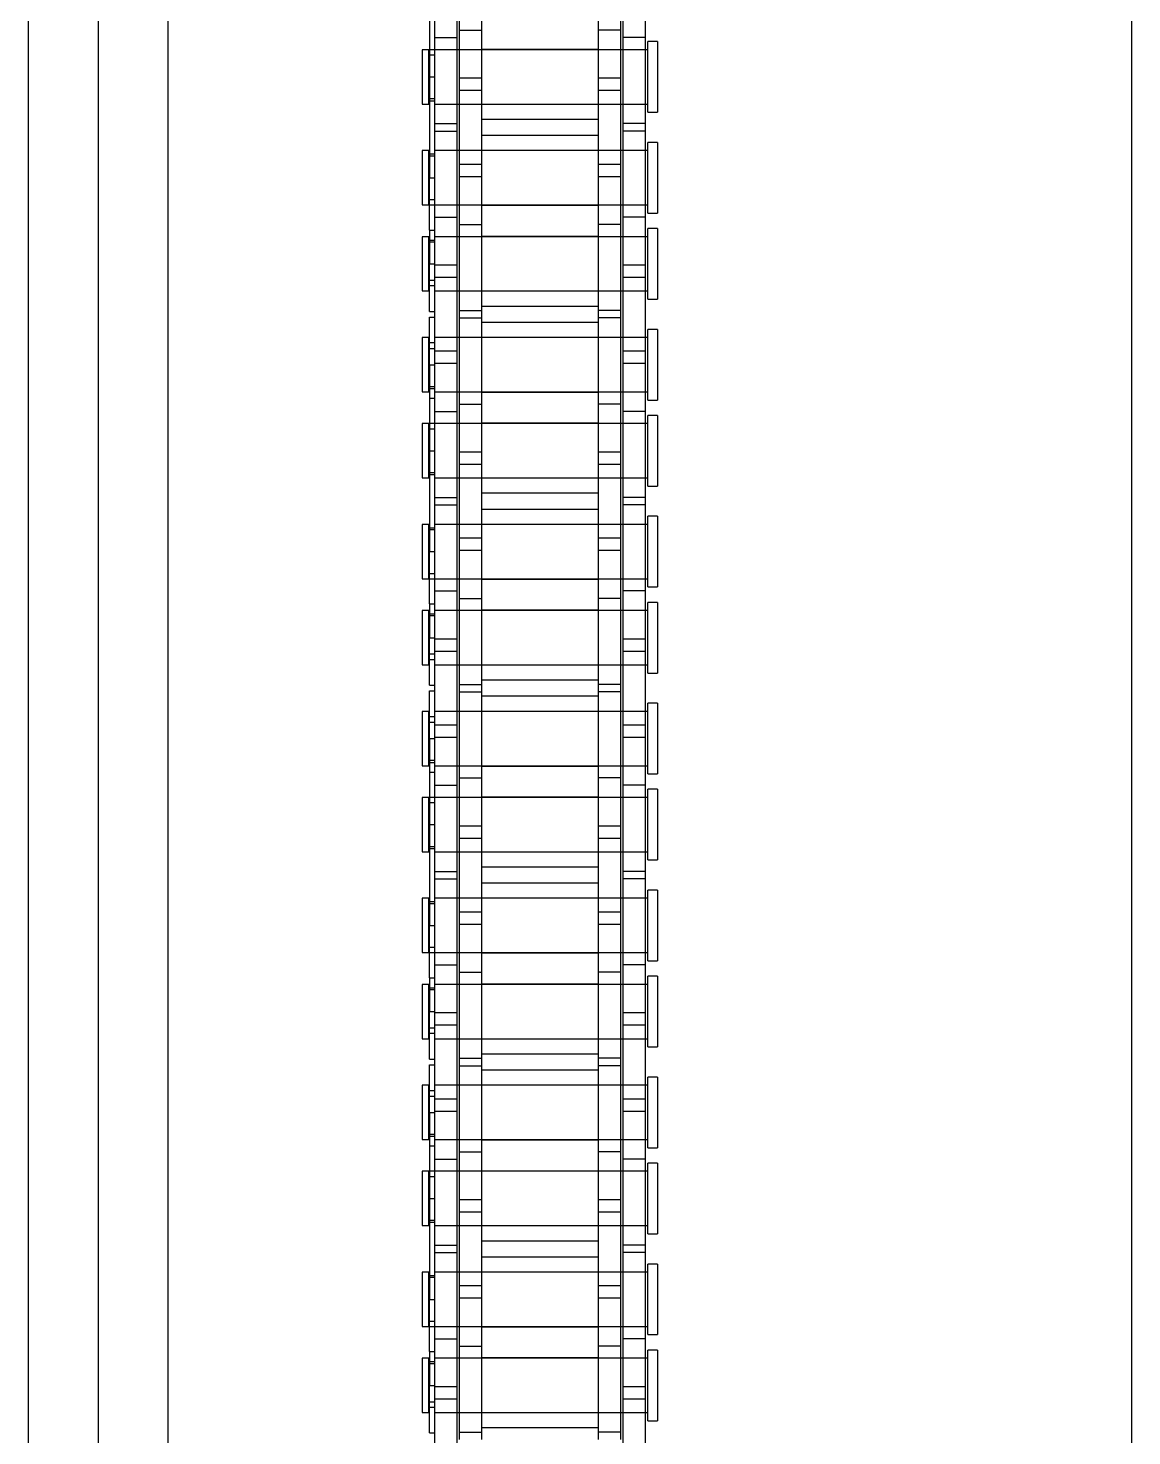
# Model space of a CAD drawing. Header units: metres. Extents: x 0 to 63075, y 0 to 44550.
# Drawn here: x 13957.4 to 14032.4, y 28163.3 to 28258.9 of the extents above; entities that cross this region are included whole.
import ezdxf

# ---------------------------------------------------------------- set-up
doc = ezdxf.new("R2010")
doc.units = ezdxf.units.M
doc.header["$LTSCALE"] = 75
doc.linetypes.add('HIDDEN2', pattern=[4.7625, 3.175, -1.5875])
for name, color, linetype in [('SDM', 7, 'Continuous'), ('SL4', 4, 'Continuous'), ('ST1', 7, 'HIDDEN2')]:
    doc.layers.add(name, color=color, linetype=linetype)

# ---------------------------------------------------------------- blocks, each defined once
blk = doc.blocks.new('A$Ca53c419a')
at = {"layer": 'SL4'}
for p, q in [((4619.715, 495.765), (3669.713, 495.765)), ((3669.713, 486.24), (4459.475, 486.24)), ((3669.713, 420.765), (4338.528, 420.765))]:
    blk.add_line(p, q, dxfattribs=at)
at = {"layer": 'ST1'}
for p, q in [((4669.713, 491.003), (3669.713, 491.003)), ((3669.713, 486.24), (4459.475, 486.24)), ((3738.772, 469), (3735.082, 469)), ((3735.082, 469), (3735.082, 468.526)), ((3738.772, 468.526), (3738.772, 469)), ((3744.62, 469), (3740.93, 469)), ((3740.93, 469), (3740.93, 468.526)), ((3744.62, 468.526), (3744.62, 469)), ((3751.472, 469), (3747.782, 469)), ((3747.782, 469), (3747.782, 468.526)), ((3751.472, 468.526), (3751.472, 469)), ((3757.32, 469), (3753.63, 469)), ((3753.63, 469), (3753.63, 468.526)), ((3757.32, 468.526), (3757.32, 469)), ((3764.172, 469), (3760.482, 469)), ((3760.482, 469), (3760.482, 468.526)), ((3764.172, 468.526), (3764.172, 469)), ((3770.02, 469), (3766.33, 469)), ((3766.33, 469), (3766.33, 468.526)), ((3770.02, 468.526), (3770.02, 469)), ((3776.872, 469), (3773.182, 469)), ((3773.182, 469), (3773.182, 468.526)), ((3776.872, 468.526), (3776.872, 469)), ((3782.72, 469), (3779.03, 469)), ((3779.03, 469), (3779.03, 468.526)), ((3782.72, 468.526), (3782.72, 469)), ((3789.572, 469), (3785.882, 469)), ((3785.882, 469), (3785.882, 468.526)), ((3789.572, 468.526), (3789.572, 469)), ((3795.42, 469), (3791.73, 469)), ((3791.73, 469), (3791.73, 468.526)), ((3795.42, 468.526), (3795.42, 469)), ((3802.272, 469), (3798.582, 469)), ((3798.582, 469), (3798.582, 468.526)), ((3802.272, 468.526), (3802.272, 469)), ((3808.12, 469), (3804.43, 469)), ((3804.43, 469), (3804.43, 468.526)), ((3808.12, 468.526), (3808.12, 469)), ((3814.972, 469), (3811.282, 469)), ((3811.282, 469), (3811.282, 468.526)), ((3814.972, 468.526), (3814.972, 469)), ((3820.82, 469), (3817.13, 469)), ((3817.13, 469), (3817.13, 468.526)), ((3820.82, 468.526), (3820.82, 469)), ((3827.672, 469), (3823.982, 469)), ((3823.982, 469), (3823.982, 468.526)), ((3827.672, 468.526), (3827.672, 469)), ((3735.995, 468.157), (3726.9, 468.157)), ((3733.696, 468.489), (3733.696, 468.157)), ((3733.696, 468.489), (3736.927, 468.489)), ((3735.082, 468.526), (3738.772, 468.526)), ((3735.082, 468.157), (3735.082, 466.637)), ((3735.082, 468.157), (3735.082, 453.659)), ((3735.451, 468.526), (3735.451, 468.157)), ((3735.82, 468.489), (3735.82, 468.157)), ((3736.855, 468.157), (3735.995, 468.157)), ((3735.995, 466.637), (3735.995, 468.157)), ((3745.95, 468.157), (3736.855, 468.157)), ((3736.855, 468.157), (3736.855, 466.637)), ((3736.927, 468.489), (3736.927, 468.157)), ((3739.223, 468.489), (3736.927, 468.489)), ((3738.403, 468.157), (3738.403, 468.526)), ((3738.546, 468.489), (3738.546, 468.157)), ((3738.772, 466.637), (3738.772, 468.157)), ((3738.772, 453.659), (3738.772, 468.157)), ((3739.223, 468.489), (3742.775, 468.489)), ((3739.223, 468.489), (3739.223, 468.157)), ((3740.102, 468.157), (3740.102, 466.637)), ((3740.93, 468.526), (3744.62, 468.526)), ((3740.93, 468.489), (3740.93, 466.637)), ((3740.93, 468.157), (3740.93, 453.659)), ((3741.299, 468.526), (3741.299, 468.157)), ((3742.775, 468.489), (3742.775, 468.157)), ((3755.475, 468.489), (3742.775, 468.489)), ((3744.251, 468.157), (3744.251, 468.526)), ((3744.394, 468.489), (3744.394, 468.157)), ((3744.62, 466.637), (3744.62, 468.157)), ((3744.62, 453.659), (3744.62, 468.157)), ((3745.95, 468.157), (3745.95, 466.637)), ((3752.3, 468.157), (3745.95, 468.157)), ((3746.452, 468.157), (3746.452, 466.637)), ((3747.782, 468.526), (3751.472, 468.526)), ((3747.782, 468.157), (3747.782, 466.637)), ((3747.782, 468.157), (3747.782, 453.659)), ((3748.008, 468.489), (3748.008, 468.157)), ((3748.151, 468.526), (3748.151, 468.157)), ((3749.627, 468.489), (3749.627, 468.157)), ((3751.103, 468.157), (3751.103, 468.526)), ((3751.472, 466.637), (3751.472, 468.489)), ((3751.472, 453.659), (3751.472, 468.157)), ((3752.3, 468.157), (3752.3, 466.637)), ((3761.395, 468.157), (3752.3, 468.157)), ((3753.179, 468.157), (3753.179, 468.489)), ((3753.63, 468.526), (3757.32, 468.526)), ((3753.63, 468.157), (3753.63, 466.637)), ((3753.63, 468.157), (3753.63, 453.659)), ((3753.856, 468.489), (3753.856, 468.157)), ((3753.999, 468.526), (3753.999, 468.157)), ((3755.475, 468.489), (3755.475, 468.157)), ((3755.475, 468.489), (3758.706, 468.489)), ((3755.547, 466.637), (3755.547, 468.157)), ((3756.407, 468.157), (3756.407, 466.637)), ((3756.582, 468.489), (3756.582, 468.157)), ((3756.951, 468.157), (3756.951, 468.526)), ((3757.32, 466.637), (3757.32, 468.157)), ((3757.32, 453.659), (3757.32, 468.157)), ((3758.706, 468.489), (3758.706, 468.157)), ((3759.096, 468.489), (3759.096, 468.157)), ((3759.096, 468.489), (3762.327, 468.489)), ((3760.482, 468.526), (3764.172, 468.526)), ((3760.482, 468.157), (3760.482, 466.637)), ((3760.482, 468.157), (3760.482, 453.659)), ((3760.851, 468.526), (3760.851, 468.157)), ((3761.22, 468.489), (3761.22, 468.157)), ((3762.255, 468.157), (3761.395, 468.157)), ((3761.395, 466.637), (3761.395, 468.157)), ((3771.35, 468.157), (3762.255, 468.157)), ((3762.255, 468.157), (3762.255, 466.637)), ((3762.327, 468.489), (3762.327, 468.157)), ((3764.623, 468.489), (3762.327, 468.489)), ((3763.803, 468.157), (3763.803, 468.526)), ((3763.946, 468.489), (3763.946, 468.157)), ((3764.172, 466.637), (3764.172, 468.157)), ((3764.172, 453.659), (3764.172, 468.157)), ((3764.623, 468.489), (3768.175, 468.489)), ((3764.623, 468.489), (3764.623, 468.157)), ((3765.502, 468.157), (3765.502, 466.637)), ((3766.33, 468.526), (3770.02, 468.526)), ((3766.33, 468.489), (3766.33, 466.637)), ((3766.33, 468.157), (3766.33, 453.659)), ((3766.699, 468.526), (3766.699, 468.157)), ((3768.175, 468.489), (3768.175, 468.157)), ((3780.875, 468.489), (3768.175, 468.489)), ((3769.651, 468.157), (3769.651, 468.526)), ((3769.794, 468.489), (3769.794, 468.157)), ((3770.02, 466.637), (3770.02, 468.157)), ((3770.02, 453.659), (3770.02, 468.157)), ((3771.35, 468.157), (3771.35, 466.637)), ((3777.7, 468.157), (3771.35, 468.157)), ((3771.852, 468.157), (3771.852, 466.637)), ((3773.182, 468.526), (3776.872, 468.526)), ((3773.182, 468.157), (3773.182, 466.637)), ((3773.182, 468.157), (3773.182, 453.659)), ((3773.408, 468.489), (3773.408, 468.157)), ((3773.551, 468.526), (3773.551, 468.157)), ((3775.027, 468.489), (3775.027, 468.157)), ((3776.503, 468.157), (3776.503, 468.526)), ((3776.872, 466.637), (3776.872, 468.489)), ((3776.872, 453.659), (3776.872, 468.157)), ((3777.7, 468.157), (3777.7, 466.637)), ((3786.795, 468.157), (3777.7, 468.157)), ((3778.579, 468.157), (3778.579, 468.489)), ((3779.03, 468.526), (3782.72, 468.526)), ((3779.03, 468.157), (3779.03, 466.637)), ((3779.03, 468.157), (3779.03, 453.659)), ((3779.256, 468.489), (3779.256, 468.157)), ((3779.399, 468.526), (3779.399, 468.157)), ((3780.875, 468.489), (3780.875, 468.157)), ((3780.875, 468.489), (3784.106, 468.489)), ((3780.947, 466.637), (3780.947, 468.157)), ((3781.807, 468.157), (3781.807, 466.637)), ((3781.982, 468.489), (3781.982, 468.157)), ((3782.351, 468.157), (3782.351, 468.526)), ((3782.72, 466.637), (3782.72, 468.157)), ((3782.72, 453.659), (3782.72, 468.157)), ((3784.106, 468.489), (3784.106, 468.157)), ((3784.496, 468.489), (3784.496, 468.157)), ((3784.496, 468.489), (3787.727, 468.489)), ((3785.882, 468.526), (3789.572, 468.526)), ((3785.882, 468.157), (3785.882, 466.637)), ((3785.882, 468.157), (3785.882, 453.659)), ((3786.251, 468.526), (3786.251, 468.157)), ((3786.62, 468.489), (3786.62, 468.157)), ((3787.655, 468.157), (3786.795, 468.157)), ((3786.795, 466.637), (3786.795, 468.157)), ((3796.75, 468.157), (3787.655, 468.157)), ((3787.655, 468.157), (3787.655, 466.637)), ((3787.727, 468.489), (3787.727, 468.157)), ((3790.023, 468.489), (3787.727, 468.489)), ((3789.203, 468.157), (3789.203, 468.526)), ((3789.346, 468.489), (3789.346, 468.157)), ((3789.572, 466.637), (3789.572, 468.157)), ((3789.572, 453.659), (3789.572, 468.157)), ((3790.023, 468.489), (3793.575, 468.489)), ((3790.023, 468.489), (3790.023, 468.157)), ((3790.902, 468.157), (3790.902, 466.637)), ((3791.73, 468.526), (3795.42, 468.526)), ((3791.73, 468.489), (3791.73, 466.637)), ((3791.73, 468.157), (3791.73, 453.659)), ((3792.099, 468.526), (3792.099, 468.157)), ((3793.575, 468.489), (3793.575, 468.157)), ((3806.275, 468.489), (3793.575, 468.489)), ((3795.051, 468.157), (3795.051, 468.526)), ((3795.194, 468.489), (3795.194, 468.157)), ((3795.42, 466.637), (3795.42, 468.157)), ((3795.42, 453.659), (3795.42, 468.157)), ((3796.75, 468.157), (3796.75, 466.637)), ((3803.1, 468.157), (3796.75, 468.157)), ((3797.252, 468.157), (3797.252, 466.637)), ((3798.582, 468.526), (3802.272, 468.526)), ((3798.582, 468.157), (3798.582, 466.637)), ((3798.582, 468.157), (3798.582, 453.659)), ((3798.808, 468.489), (3798.808, 468.157)), ((3798.951, 468.526), (3798.951, 468.157)), ((3800.427, 468.489), (3800.427, 468.157)), ((3801.903, 468.157), (3801.903, 468.526)), ((3802.272, 466.637), (3802.272, 468.489)), ((3802.272, 453.659), (3802.272, 468.157)), ((3803.1, 468.157), (3803.1, 466.637)), ((3812.195, 468.157), (3803.1, 468.157)), ((3803.979, 468.157), (3803.979, 468.489)), ((3804.43, 468.526), (3808.12, 468.526)), ((3804.43, 468.157), (3804.43, 466.637)), ((3804.43, 468.157), (3804.43, 453.659)), ((3804.656, 468.489), (3804.656, 468.157)), ((3804.799, 468.526), (3804.799, 468.157)), ((3806.275, 468.489), (3806.275, 468.157)), ((3806.275, 468.489), (3809.506, 468.489)), ((3806.347, 466.637), (3806.347, 468.157)), ((3807.207, 468.157), (3807.207, 466.637)), ((3807.382, 468.489), (3807.382, 468.157)), ((3807.751, 468.157), (3807.751, 468.526)), ((3808.12, 466.637), (3808.12, 468.157)), ((3808.12, 453.659), (3808.12, 468.157)), ((3809.506, 468.489), (3809.506, 468.157)), ((3809.896, 468.489), (3809.896, 468.157)), ((3809.896, 468.489), (3813.127, 468.489)), ((3811.282, 468.526), (3814.972, 468.526)), ((3811.282, 468.157), (3811.282, 466.637)), ((3811.282, 468.157), (3811.282, 453.659)), ((3811.651, 468.526), (3811.651, 468.157)), ((3812.02, 468.489), (3812.02, 468.157)), ((3813.055, 468.157), (3812.195, 468.157)), ((3812.195, 466.637), (3812.195, 468.157)), ((3822.15, 468.157), (3813.055, 468.157)), ((3813.055, 468.157), (3813.055, 466.637)), ((3813.127, 468.489), (3813.127, 468.157)), ((3815.423, 468.489), (3813.127, 468.489)), ((3814.603, 468.157), (3814.603, 468.526)), ((3814.746, 468.489), (3814.746, 468.157)), ((3814.972, 466.637), (3814.972, 468.157)), ((3814.972, 453.659), (3814.972, 468.157)), ((3815.423, 468.489), (3818.975, 468.489)), ((3815.423, 468.489), (3815.423, 468.157)), ((3816.302, 468.157), (3816.302, 466.637)), ((3817.13, 468.526), (3820.82, 468.526)), ((3817.13, 468.489), (3817.13, 466.637)), ((3817.13, 468.157), (3817.13, 453.659)), ((3817.499, 468.526), (3817.499, 468.157)), ((3818.975, 468.489), (3818.975, 468.157)), ((3831.675, 468.489), (3818.975, 468.489)), ((3820.451, 468.157), (3820.451, 468.526)), ((3820.594, 468.489), (3820.594, 468.157)), ((3820.82, 466.637), (3820.82, 468.157)), ((3820.82, 453.659), (3820.82, 468.157)), ((3822.15, 468.157), (3822.15, 466.637)), ((3828.5, 468.157), (3822.15, 468.157)), ((3822.652, 468.157), (3822.652, 466.637)), ((3823.982, 468.526), (3827.672, 468.526)), ((3823.982, 468.157), (3823.982, 466.637)), ((3823.982, 468.157), (3823.982, 453.659)), ((3824.208, 468.489), (3824.208, 468.157)), ((3824.351, 468.526), (3824.351, 468.157)), ((3825.827, 468.489), (3825.827, 468.157)), ((3827.303, 468.157), (3827.303, 468.526)), ((3827.672, 466.637), (3827.672, 468.489)), ((3827.672, 453.659), (3827.672, 468.157)), ((3828.5, 468.157), (3828.5, 466.637)), ((3837.595, 468.157), (3828.5, 468.157)), ((3735.995, 466.637), (3726.9, 466.637)), ((3739.6, 466.485), (3733.25, 466.485)), ((3733.752, 466.485), (3733.752, 464.965)), ((3735.082, 466.485), (3735.082, 464.965)), ((3736.855, 466.637), (3735.995, 466.637)), ((3745.95, 466.637), (3736.855, 466.637)), ((3738.772, 464.965), (3738.772, 466.485)), ((3739.6, 466.485), (3739.6, 464.965)), ((3748.695, 466.485), (3739.6, 466.485)), ((3740.93, 466.485), (3740.93, 464.965)), ((3742.847, 464.965), (3742.847, 466.485)), ((3743.707, 466.485), (3743.707, 464.965)), ((3744.62, 464.965), (3744.62, 466.485)), ((3752.3, 466.637), (3745.95, 466.637)), ((3747.782, 466.485), (3747.782, 464.965)), ((3749.555, 466.485), (3748.695, 466.485)), ((3748.695, 464.965), (3748.695, 466.485)), ((3758.65, 466.485), (3749.555, 466.485)), ((3749.555, 466.485), (3749.555, 464.965)), ((3751.472, 464.965), (3751.472, 466.485)), ((3761.395, 466.637), (3752.3, 466.637)), ((3752.802, 466.485), (3752.802, 464.965)), ((3753.63, 466.485), (3753.63, 464.965)), ((3757.32, 464.965), (3757.32, 466.485)), ((3758.65, 466.485), (3758.65, 464.965)), ((3765, 466.485), (3758.65, 466.485)), ((3759.152, 466.485), (3759.152, 464.965)), ((3760.482, 466.485), (3760.482, 464.965)), ((3762.255, 466.637), (3761.395, 466.637)), ((3771.35, 466.637), (3762.255, 466.637)), ((3764.172, 464.965), (3764.172, 466.485)), ((3765, 466.485), (3765, 464.965)), ((3774.095, 466.485), (3765, 466.485)), ((3766.33, 466.485), (3766.33, 464.965)), ((3768.247, 464.965), (3768.247, 466.485)), ((3769.107, 466.485), (3769.107, 464.965)), ((3770.02, 464.965), (3770.02, 466.485)), ((3777.7, 466.637), (3771.35, 466.637)), ((3773.182, 466.485), (3773.182, 464.965)), ((3774.955, 466.485), (3774.095, 466.485)), ((3774.095, 464.965), (3774.095, 466.485)), ((3784.05, 466.485), (3774.955, 466.485)), ((3774.955, 466.485), (3774.955, 464.965)), ((3776.872, 464.965), (3776.872, 466.485)), ((3786.795, 466.637), (3777.7, 466.637)), ((3778.202, 466.485), (3778.202, 464.965)), ((3779.03, 466.485), (3779.03, 464.965)), ((3782.72, 464.965), (3782.72, 466.485)), ((3784.05, 466.485), (3784.05, 464.965)), ((3790.4, 466.485), (3784.05, 466.485)), ((3784.552, 466.485), (3784.552, 464.965)), ((3785.882, 466.485), (3785.882, 464.965)), ((3787.655, 466.637), (3786.795, 466.637)), ((3796.75, 466.637), (3787.655, 466.637)), ((3789.572, 464.965), (3789.572, 466.485)), ((3790.4, 466.485), (3790.4, 464.965)), ((3799.495, 466.485), (3790.4, 466.485)), ((3791.73, 466.485), (3791.73, 464.965)), ((3793.647, 464.965), (3793.647, 466.485)), ((3794.507, 466.485), (3794.507, 464.965)), ((3795.42, 464.965), (3795.42, 466.485)), ((3803.1, 466.637), (3796.75, 466.637)), ((3798.582, 466.485), (3798.582, 464.965)), ((3800.355, 466.485), (3799.495, 466.485)), ((3799.495, 464.965), (3799.495, 466.485)), ((3809.45, 466.485), (3800.355, 466.485)), ((3800.355, 466.485), (3800.355, 464.965)), ((3802.272, 464.965), (3802.272, 466.485)), ((3812.195, 466.637), (3803.1, 466.637)), ((3803.602, 466.485), (3803.602, 464.965)), ((3804.43, 466.485), (3804.43, 464.965)), ((3808.12, 464.965), (3808.12, 466.485)), ((3809.45, 466.485), (3809.45, 464.965)), ((3815.8, 466.485), (3809.45, 466.485)), ((3809.952, 466.485), (3809.952, 464.965)), ((3811.282, 466.485), (3811.282, 464.965)), ((3813.055, 466.637), (3812.195, 466.637)), ((3822.15, 466.637), (3813.055, 466.637)), ((3814.972, 464.965), (3814.972, 466.485)), ((3815.8, 466.485), (3815.8, 464.965)), ((3824.895, 466.485), (3815.8, 466.485)), ((3817.13, 466.485), (3817.13, 464.965)), ((3819.047, 464.965), (3819.047, 466.485)), ((3819.907, 466.485), (3819.907, 464.965)), ((3820.82, 464.965), (3820.82, 466.485)), ((3828.5, 466.637), (3822.15, 466.637)), ((3823.982, 466.485), (3823.982, 464.965)), ((3825.755, 466.485), (3824.895, 466.485)), ((3824.895, 464.965), (3824.895, 466.485)), ((3834.85, 466.485), (3825.755, 466.485)), ((3825.755, 466.485), (3825.755, 464.965)), ((3827.672, 464.965), (3827.672, 466.485)), ((3837.595, 466.637), (3828.5, 466.637)), ((3829.002, 466.485), (3829.002, 464.965)), ((3739.6, 464.965), (3733.25, 464.965)), ((3734.035, 457.035), (3734.035, 464.965)), ((3735.082, 464.965), (3735.082, 457.035)), ((3738.772, 457.035), (3738.772, 464.965)), ((3738.815, 464.965), (3738.815, 457.035)), ((3748.695, 464.965), (3739.6, 464.965)), ((3740.887, 457.035), (3740.887, 464.965)), ((3740.93, 464.965), (3740.93, 457.035)), ((3744.62, 457.035), (3744.62, 464.965)), ((3745.667, 464.965), (3745.667, 457.035)), ((3746.735, 457.035), (3746.735, 464.965)), ((3747.782, 464.965), (3747.782, 457.035)), ((3749.555, 464.965), (3748.695, 464.965)), ((3758.65, 464.965), (3749.555, 464.965)), ((3751.472, 457.035), (3751.472, 464.965)), ((3751.515, 464.965), (3751.515, 457.035)), ((3753.587, 457.035), (3753.587, 464.965)), ((3753.63, 464.965), (3753.63, 457.035)), ((3757.32, 457.035), (3757.32, 464.965)), ((3758.367, 464.965), (3758.367, 457.035)), ((3765, 464.965), (3758.65, 464.965)), ((3759.435, 457.035), (3759.435, 464.965)), ((3760.482, 464.965), (3760.482, 457.035)), ((3764.172, 457.035), (3764.172, 464.965)), ((3764.215, 464.965), (3764.215, 457.035)), ((3774.095, 464.965), (3765, 464.965)), ((3766.287, 457.035), (3766.287, 464.965)), ((3766.33, 464.965), (3766.33, 457.035)), ((3770.02, 457.035), (3770.02, 464.965)), ((3771.067, 464.965), (3771.067, 457.035)), ((3772.135, 457.035), (3772.135, 464.965)), ((3773.182, 464.965), (3773.182, 457.035)), ((3774.955, 464.965), (3774.095, 464.965)), ((3784.05, 464.965), (3774.955, 464.965)), ((3776.872, 457.035), (3776.872, 464.965)), ((3776.915, 464.965), (3776.915, 457.035)), ((3778.987, 457.035), (3778.987, 464.965)), ((3779.03, 464.965), (3779.03, 457.035)), ((3782.72, 457.035), (3782.72, 464.965)), ((3783.767, 464.965), (3783.767, 457.035)), ((3790.4, 464.965), (3784.05, 464.965)), ((3784.835, 457.035), (3784.835, 464.965)), ((3785.882, 464.965), (3785.882, 457.035)), ((3789.572, 457.035), (3789.572, 464.965)), ((3789.615, 464.965), (3789.615, 457.035)), ((3799.495, 464.965), (3790.4, 464.965)), ((3791.687, 457.035), (3791.687, 464.965)), ((3791.73, 464.965), (3791.73, 457.035)), ((3795.42, 457.035), (3795.42, 464.965)), ((3796.467, 464.965), (3796.467, 457.035)), ((3797.535, 457.035), (3797.535, 464.965)), ((3798.582, 464.965), (3798.582, 457.035)), ((3800.355, 464.965), (3799.495, 464.965)), ((3809.45, 464.965), (3800.355, 464.965)), ((3802.272, 457.035), (3802.272, 464.965)), ((3802.315, 464.965), (3802.315, 457.035)), ((3804.387, 457.035), (3804.387, 464.965)), ((3804.43, 464.965), (3804.43, 457.035)), ((3808.12, 457.035), (3808.12, 464.965)), ((3809.167, 464.965), (3809.167, 457.035)), ((3815.8, 464.965), (3809.45, 464.965)), ((3810.235, 457.035), (3810.235, 464.965)), ((3811.282, 464.965), (3811.282, 457.035)), ((3814.972, 457.035), (3814.972, 464.965)), ((3815.015, 464.965), (3815.015, 457.035)), ((3824.895, 464.965), (3815.8, 464.965)), ((3817.087, 457.035), (3817.087, 464.965)), ((3817.13, 464.965), (3817.13, 457.035)), ((3820.82, 457.035), (3820.82, 464.965)), ((3821.867, 464.965), (3821.867, 457.035)), ((3822.935, 457.035), (3822.935, 464.965)), ((3823.982, 464.965), (3823.982, 457.035)), ((3825.755, 464.965), (3824.895, 464.965)), ((3834.85, 464.965), (3825.755, 464.965)), ((3827.672, 457.035), (3827.672, 464.965)), ((3827.715, 464.965), (3827.715, 457.035)), ((3739.6, 457.035), (3733.25, 457.035)), ((3733.752, 455.515), (3733.752, 457.035)), ((3735.082, 457.035), (3735.082, 455.515)), ((3738.772, 455.515), (3738.772, 457.035)), ((3739.6, 455.515), (3739.6, 457.035)), ((3748.695, 457.035), (3739.6, 457.035)), ((3740.93, 457.035), (3740.93, 455.515)), ((3742.847, 455.515), (3742.847, 457.035)), ((3743.707, 457.035), (3743.707, 455.515)), ((3744.62, 455.515), (3744.62, 457.035)), ((3747.782, 457.035), (3747.782, 455.515)), ((3749.555, 457.035), (3748.695, 457.035)), ((3748.695, 455.515), (3748.695, 457.035)), ((3758.65, 457.035), (3749.555, 457.035)), ((3749.555, 457.035), (3749.555, 455.515)), ((3751.472, 455.515), (3751.472, 457.035)), ((3752.802, 455.515), (3752.802, 457.035)), ((3753.63, 457.035), (3753.63, 455.515)), ((3757.32, 455.515), (3757.32, 457.035)), ((3758.65, 455.515), (3758.65, 457.035)), ((3765, 457.035), (3758.65, 457.035)), ((3759.152, 455.515), (3759.152, 457.035)), ((3760.482, 457.035), (3760.482, 455.515)), ((3764.172, 455.515), (3764.172, 457.035)), ((3765, 455.515), (3765, 457.035)), ((3774.095, 457.035), (3765, 457.035)), ((3766.33, 457.035), (3766.33, 455.515)), ((3768.247, 455.515), (3768.247, 457.035)), ((3769.107, 457.035), (3769.107, 455.515)), ((3770.02, 455.515), (3770.02, 457.035)), ((3773.182, 457.035), (3773.182, 455.515)), ((3774.955, 457.035), (3774.095, 457.035)), ((3774.095, 455.515), (3774.095, 457.035)), ((3784.05, 457.035), (3774.955, 457.035)), ((3774.955, 457.035), (3774.955, 455.515)), ((3776.872, 455.515), (3776.872, 457.035)), ((3778.202, 455.515), (3778.202, 457.035)), ((3779.03, 457.035), (3779.03, 455.515)), ((3782.72, 455.515), (3782.72, 457.035)), ((3784.05, 455.515), (3784.05, 457.035)), ((3790.4, 457.035), (3784.05, 457.035)), ((3784.552, 455.515), (3784.552, 457.035)), ((3785.882, 457.035), (3785.882, 455.515)), ((3789.572, 455.515), (3789.572, 457.035)), ((3790.4, 455.515), (3790.4, 457.035)), ((3799.495, 457.035), (3790.4, 457.035)), ((3791.73, 457.035), (3791.73, 455.515)), ((3793.647, 455.515), (3793.647, 457.035)), ((3794.507, 457.035), (3794.507, 455.515)), ((3795.42, 455.515), (3795.42, 457.035)), ((3798.582, 457.035), (3798.582, 455.515)), ((3800.355, 457.035), (3799.495, 457.035)), ((3799.495, 455.515), (3799.495, 457.035)), ((3809.45, 457.035), (3800.355, 457.035)), ((3800.355, 457.035), (3800.355, 455.515)), ((3802.272, 455.515), (3802.272, 457.035)), ((3803.602, 455.515), (3803.602, 457.035)), ((3804.43, 457.035), (3804.43, 455.515)), ((3808.12, 455.515), (3808.12, 457.035)), ((3809.45, 455.515), (3809.45, 457.035)), ((3815.8, 457.035), (3809.45, 457.035)), ((3809.952, 455.515), (3809.952, 457.035)), ((3811.282, 457.035), (3811.282, 455.515)), ((3814.972, 455.515), (3814.972, 457.035)), ((3815.8, 455.515), (3815.8, 457.035)), ((3824.895, 457.035), (3815.8, 457.035)), ((3817.13, 457.035), (3817.13, 455.515)), ((3819.047, 455.515), (3819.047, 457.035)), ((3819.907, 457.035), (3819.907, 455.515)), ((3820.82, 455.515), (3820.82, 457.035)), ((3823.982, 457.035), (3823.982, 455.515)), ((3825.755, 457.035), (3824.895, 457.035)), ((3824.895, 455.515), (3824.895, 457.035)), ((3834.85, 457.035), (3825.755, 457.035)), ((3825.755, 457.035), (3825.755, 455.515)), ((3827.672, 455.515), (3827.672, 457.035)), ((3829.002, 455.515), (3829.002, 457.035)), ((3735.995, 455.363), (3726.9, 455.363)), ((3739.6, 455.515), (3733.25, 455.515)), ((3735.082, 455.363), (3735.082, 453.843)), ((3736.855, 455.363), (3735.995, 455.363)), ((3735.995, 453.843), (3735.995, 455.363)), ((3745.95, 455.363), (3736.855, 455.363)), ((3736.855, 455.363), (3736.855, 453.843)), ((3738.772, 453.843), (3738.772, 455.363)), ((3748.695, 455.515), (3739.6, 455.515)), ((3740.102, 453.843), (3740.102, 455.363)), ((3740.93, 455.363), (3740.93, 453.843)), ((3744.62, 453.843), (3744.62, 455.363)), ((3745.95, 453.843), (3745.95, 455.363)), ((3752.3, 455.363), (3745.95, 455.363)), ((3746.452, 453.843), (3746.452, 455.363)), ((3747.782, 455.363), (3747.782, 453.843)), ((3749.555, 455.515), (3748.695, 455.515)), ((3758.65, 455.515), (3749.555, 455.515)), ((3751.472, 453.843), (3751.472, 455.363)), ((3752.3, 453.843), (3752.3, 455.363)), ((3761.395, 455.363), (3752.3, 455.363)), ((3753.63, 455.363), (3753.63, 453.843)), ((3755.547, 453.843), (3755.547, 455.363)), ((3756.407, 455.363), (3756.407, 453.843)), ((3757.32, 453.843), (3757.32, 455.363)), ((3765, 455.515), (3758.65, 455.515)), ((3760.482, 455.363), (3760.482, 453.843)), ((3762.255, 455.363), (3761.395, 455.363)), ((3761.395, 453.843), (3761.395, 455.363)), ((3771.35, 455.363), (3762.255, 455.363)), ((3762.255, 455.363), (3762.255, 453.843)), ((3764.172, 453.843), (3764.172, 455.363)), ((3774.095, 455.515), (3765, 455.515)), ((3765.502, 453.843), (3765.502, 455.363)), ((3766.33, 455.363), (3766.33, 453.843)), ((3770.02, 453.843), (3770.02, 455.363)), ((3771.35, 453.843), (3771.35, 455.363)), ((3777.7, 455.363), (3771.35, 455.363)), ((3771.852, 453.843), (3771.852, 455.363)), ((3773.182, 455.363), (3773.182, 453.843)), ((3774.955, 455.515), (3774.095, 455.515)), ((3784.05, 455.515), (3774.955, 455.515)), ((3776.872, 453.843), (3776.872, 455.363)), ((3777.7, 453.843), (3777.7, 455.363)), ((3786.795, 455.363), (3777.7, 455.363)), ((3779.03, 455.363), (3779.03, 453.843)), ((3780.947, 453.843), (3780.947, 455.363)), ((3781.807, 455.363), (3781.807, 453.843)), ((3782.72, 453.843), (3782.72, 455.363)), ((3790.4, 455.515), (3784.05, 455.515)), ((3785.882, 455.363), (3785.882, 453.843)), ((3787.655, 455.363), (3786.795, 455.363)), ((3786.795, 453.843), (3786.795, 455.363)), ((3796.75, 455.363), (3787.655, 455.363)), ((3787.655, 455.363), (3787.655, 453.843)), ((3789.572, 453.843), (3789.572, 455.363)), ((3799.495, 455.515), (3790.4, 455.515)), ((3790.902, 453.843), (3790.902, 455.363)), ((3791.73, 455.363), (3791.73, 453.843)), ((3795.42, 453.843), (3795.42, 455.363)), ((3796.75, 453.843), (3796.75, 455.363)), ((3803.1, 455.363), (3796.75, 455.363)), ((3797.252, 453.843), (3797.252, 455.363)), ((3798.582, 455.363), (3798.582, 453.843)), ((3800.355, 455.515), (3799.495, 455.515)), ((3809.45, 455.515), (3800.355, 455.515)), ((3802.272, 453.843), (3802.272, 455.363)), ((3803.1, 453.843), (3803.1, 455.363)), ((3812.195, 455.363), (3803.1, 455.363)), ((3804.43, 455.363), (3804.43, 453.843)), ((3806.347, 453.843), (3806.347, 455.363)), ((3807.207, 455.363), (3807.207, 453.843)), ((3808.12, 453.843), (3808.12, 455.363)), ((3815.8, 455.515), (3809.45, 455.515)), ((3811.282, 455.363), (3811.282, 453.843)), ((3813.055, 455.363), (3812.195, 455.363)), ((3812.195, 453.843), (3812.195, 455.363)), ((3822.15, 455.363), (3813.055, 455.363)), ((3813.055, 455.363), (3813.055, 453.843)), ((3814.972, 453.843), (3814.972, 455.363)), ((3824.895, 455.515), (3815.8, 455.515)), ((3816.302, 453.843), (3816.302, 455.363)), ((3817.13, 455.363), (3817.13, 453.843)), ((3820.82, 453.843), (3820.82, 455.363)), ((3822.15, 453.843), (3822.15, 455.363)), ((3828.5, 455.363), (3822.15, 455.363)), ((3822.652, 453.843), (3822.652, 455.363)), ((3823.982, 455.363), (3823.982, 453.843)), ((3825.755, 455.515), (3824.895, 455.515)), ((3834.85, 455.515), (3825.755, 455.515)), ((3827.672, 453.843), (3827.672, 455.363)), ((3828.5, 453.843), (3828.5, 455.363)), ((3837.595, 455.363), (3828.5, 455.363)), ((3735.995, 453.843), (3726.9, 453.843)), ((3734.528, 453.659), (3739.325, 453.659)), ((3734.528, 453.659), (3734.528, 453)), ((3736.855, 453.843), (3735.995, 453.843)), ((3745.95, 453.843), (3736.855, 453.843)), ((3739.325, 453), (3739.325, 453.659)), ((3740.377, 453.659), (3745.174, 453.659)), ((3740.377, 453.659), (3740.377, 453)), ((3745.174, 453), (3745.174, 453.659)), ((3752.3, 453.843), (3745.95, 453.843)), ((3747.228, 453.659), (3752.025, 453.659)), ((3747.228, 453.659), (3747.228, 453)), ((3752.025, 453), (3752.025, 453.659)), ((3761.395, 453.843), (3752.3, 453.843)), ((3753.077, 453.659), (3757.874, 453.659)), ((3753.077, 453.659), (3753.077, 453)), ((3757.874, 453), (3757.874, 453.659)), ((3759.928, 453.659), (3764.725, 453.659)), ((3759.928, 453.659), (3759.928, 453)), ((3762.255, 453.843), (3761.395, 453.843)), ((3771.35, 453.843), (3762.255, 453.843)), ((3764.725, 453), (3764.725, 453.659)), ((3765.776, 453.659), (3770.573, 453.659)), ((3765.776, 453.659), (3765.776, 453)), ((3770.573, 453), (3770.573, 453.659)), ((3777.7, 453.843), (3771.35, 453.843)), ((3772.628, 453.659), (3777.425, 453.659)), ((3772.628, 453.659), (3772.628, 453)), ((3777.425, 453), (3777.425, 453.659)), ((3786.795, 453.843), (3777.7, 453.843)), ((3778.476, 453.659), (3783.273, 453.659)), ((3778.476, 453.659), (3778.476, 453)), ((3783.273, 453), (3783.273, 453.659)), ((3785.328, 453.659), (3790.125, 453.659)), ((3785.328, 453.659), (3785.328, 453)), ((3787.655, 453.843), (3786.795, 453.843)), ((3796.75, 453.843), (3787.655, 453.843)), ((3790.125, 453), (3790.125, 453.659)), ((3791.176, 453.659), (3795.973, 453.659)), ((3791.176, 453.659), (3791.176, 453)), ((3795.973, 453), (3795.973, 453.659)), ((3803.1, 453.843), (3796.75, 453.843)), ((3798.028, 453.659), (3802.825, 453.659)), ((3798.028, 453.659), (3798.028, 453)), ((3802.825, 453), (3802.825, 453.659)), ((3812.195, 453.843), (3803.1, 453.843)), ((3803.876, 453.659), (3808.673, 453.659)), ((3803.876, 453.659), (3803.876, 453)), ((3808.673, 453), (3808.673, 453.659)), ((3810.728, 453.659), (3815.525, 453.659)), ((3810.728, 453.659), (3810.728, 453)), ((3813.055, 453.843), (3812.195, 453.843)), ((3822.15, 453.843), (3813.055, 453.843)), ((3815.525, 453), (3815.525, 453.659)), ((3816.576, 453.659), (3821.373, 453.659)), ((3816.576, 453.659), (3816.576, 453)), ((3821.373, 453), (3821.373, 453.659)), ((3828.5, 453.843), (3822.15, 453.843)), ((3823.428, 453.659), (3828.225, 453.659)), ((3823.428, 453.659), (3823.428, 453)), ((3828.225, 453), (3828.225, 453.659)), ((3837.595, 453.843), (3828.5, 453.843)), ((3739.325, 453), (3734.528, 453)), ((3745.174, 453), (3740.377, 453)), ((3752.025, 453), (3747.228, 453)), ((3757.874, 453), (3753.077, 453)), ((3764.725, 453), (3759.928, 453)), ((3770.573, 453), (3765.776, 453)), ((3777.425, 453), (3772.628, 453)), ((3783.273, 453), (3778.476, 453)), ((3790.125, 453), (3785.328, 453)), ((3795.973, 453), (3791.176, 453)), ((3802.825, 453), (3798.028, 453)), ((3808.673, 453), (3803.876, 453)), ((3815.525, 453), (3810.728, 453)), ((3821.373, 453), (3816.576, 453)), ((3828.225, 453), (3823.428, 453))]:
    blk.add_line(p, q, dxfattribs=at)

msp = doc.modelspace()

# ---------------------------------------------------------------- block references
at = {"layer": 'SDM', "rotation": 90}
msp.add_blockref('A$Ca53c419a', (14453.134, 24429.769), dxfattribs=at)

doc.saveas('drawing.dxf')
